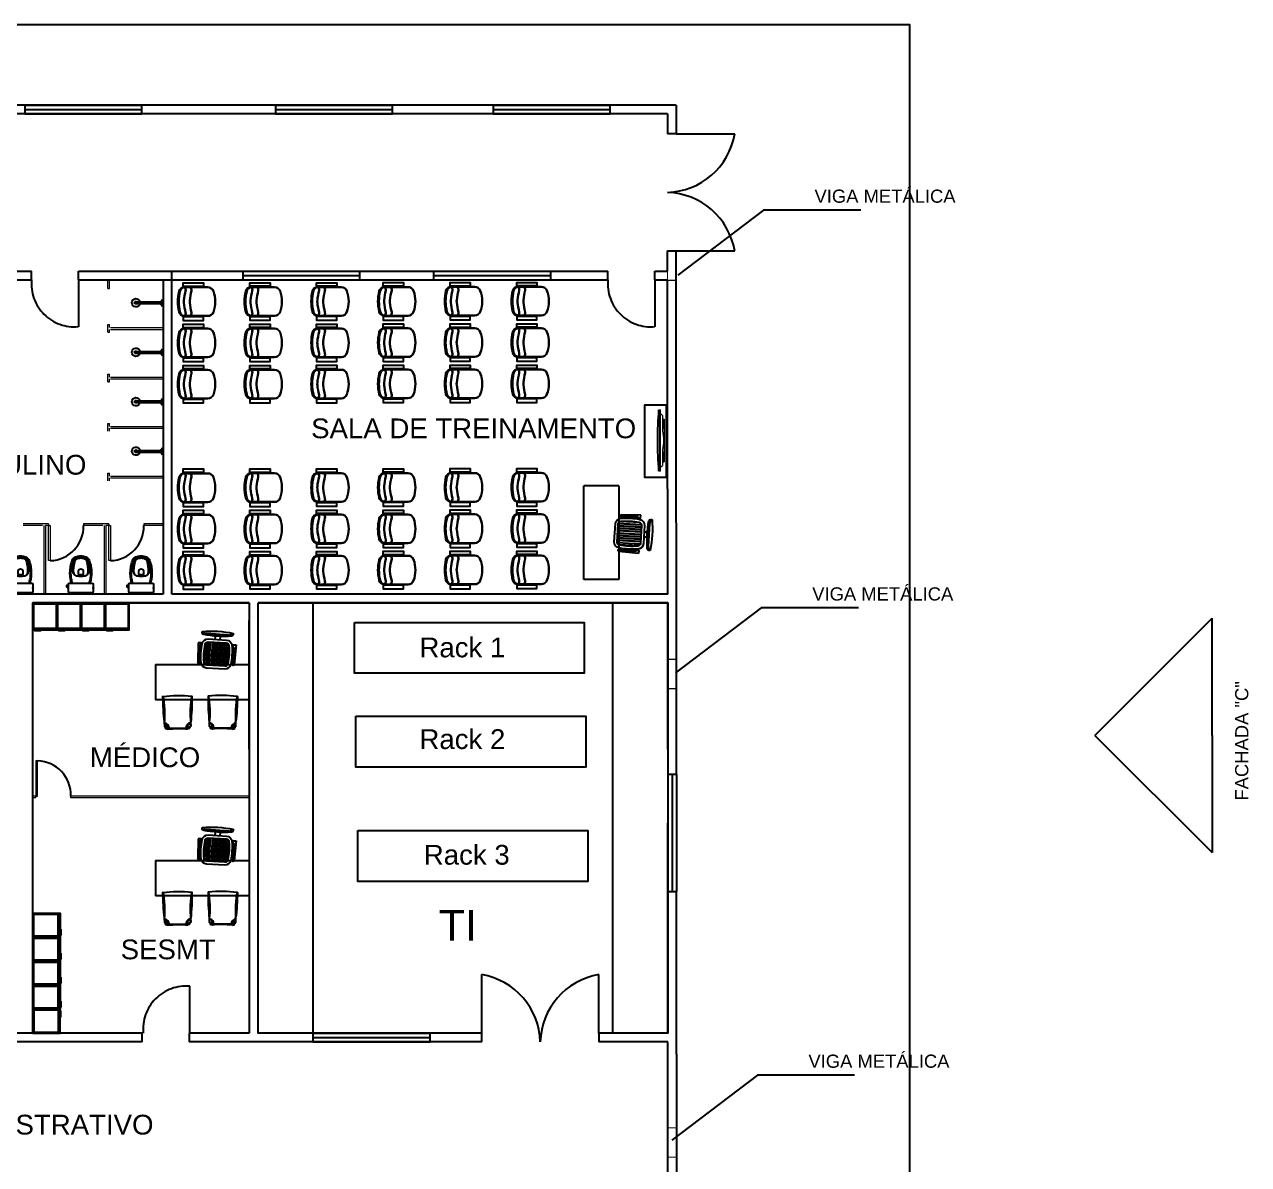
# Model space of a CAD drawing. Header units: metres. Extents: x 257 to 767, y -173 to 1.
# Drawn here: x 354.4 to 375.31, y -98.91 to -79.44 of the extents above; entities that cross this region are included whole.
import ezdxf

# ---------------------------------------------------------------- set-up
doc = ezdxf.new("R2010")
doc.units = ezdxf.units.M
doc.header["$LTSCALE"] = 10
for name, pattern in [('ACAD_ISO02W100', [15, 12, -3]), ('HIDDEN', [0.375, 0.25, -0.125]), ('HIDDEN2', [4.7625, 3.175, -1.5875]), ('TRACEJADAX2', [38.1, 25.4, -12.7])]:
    doc.linetypes.add(name, pattern=pattern)
doc.layers.get('0').update_dxf_attribs({"color": 254})
for name, color, linetype in [('01-SANIT', 254, 'Continuous'), ('02-SANIT', 7, 'Continuous'), ('A_METAL', 93, 'Continuous'), ('CADEIRA', 7, 'Continuous'), ('ELETEXTO LUMINÁRIAS', 254, 'Continuous'), ('ESQ', 254, 'Continuous'), ('exq. externa', 2, 'Continuous'), ('mancha', 7, 'Continuous'), ('Parede', 254, 'Continuous'), ('vista', 7, 'Continuous')]:
    doc.layers.add(name, color=color, linetype=linetype)
for name, color, linetype, lineweight in [('DIVISORIA', 254, 'Continuous', 9), ('estofado', 7, 'Continuous', 25), ('Mobiliário', 7, 'Continuous', 0), ('Todas em Vista', 8, 'Continuous', 20)]:
    doc.layers.add(name, color=color, linetype=linetype, lineweight=lineweight)
doc.layers.add('Janelas', color=254, linetype='Continuous', plot=False)
doc.layers.add('Portas', color=254, linetype='ACAD_ISO02W100', plot=False)
doc.styles.add('ARIAL', font='')
doc.styles.get('ARIAL').set_extended_font_data('Arial')

# ---------------------------------------------------------------- blocks, each defined once
blk = doc.blocks.new('VSA-1')
at = {"layer": '01-SANIT', "color": 254}
blk.add_lwpolyline([(-0.155, 0.188, 0.003849), (-0.165, 0.223, -0.027799), (-0.18, 0.313, -0.018883), (-0.183, 0.351, -0.033646), (-0.182, 0.399, -0.016781), (-0.18, 0.426, -0.015438), (-0.172, 0.488, -0.023716), (-0.154, 0.561, -0.013571), (-0.146, 0.586, -0.02186), (-0.139, 0.605, -0.173345), (-0.095, 0.648, -0.045814), (-0.067, 0.656, -0.024058), (-0.055, 0.659, -0.042614), (-0.029, 0.663, -0.066108), (-0.023, 0.664, -0.047154), (0, 0.664, -0.047154), (0.023, 0.664, -0.066108), (0.029, 0.663, -0.042614), (0.055, 0.659, -0.024058), (0.067, 0.656, -0.045814), (0.095, 0.648, -0.173345), (0.139, 0.605, -0.02186), (0.146, 0.586, -0.013571), (0.154, 0.561, -0.023716), (0.172, 0.488, -0.015438), (0.18, 0.426, -0.016781), (0.182, 0.399, -0.033646), (0.183, 0.351, -0.018883), (0.18, 0.313, -0.027799), (0.165, 0.223, 0.003849), (0.155, 0.188)], format="xyb", dxfattribs=at)
for points in [[(0, 0.306, 0.041331), (0.061, 0.311, 0.129345), (0.104, 0.328, 0.234638), (0.14, 0.4, 0.044666), (0.132, 0.501, 0.031515), (0.114, 0.581, 0.151063), (0.095, 0.614, 0.148094), (0.059, 0.634, 0.031073), (0.045, 0.636, 0.035055), (0, 0.641, 0.035055), (-0.045, 0.636, 0.031073), (-0.059, 0.634, 0.148094), (-0.095, 0.614, 0.151063), (-0.114, 0.581, 0.031515), (-0.132, 0.501, 0.044666), (-0.14, 0.4, 0.234638), (-0.104, 0.328, 0.129345), (-0.061, 0.311, 0.041331)], [(0, 0.312, -0.041434), (-0.06, 0.316, -0.129651), (-0.1, 0.332, -0.234583), (-0.134, 0.4, -0.044678), (-0.126, 0.5, -0.031614), (-0.108, 0.58, -0.152477), (-0.091, 0.61, -0.148725), (-0.057, 0.628, -0.031624), (-0.044, 0.63, -0.035113), (0, 0.635, -0.035113), (0.044, 0.63, -0.031624), (0.057, 0.628, -0.148725), (0.091, 0.61, -0.152477), (0.108, 0.58, -0.031614), (0.126, 0.5, -0.044678), (0.135, 0.4, -0.234583), (0.1, 0.332, -0.129651), (0.06, 0.316, -0.041434)], [(0.04, 0.341), (0.04, 0.406, 0.164444), (0.032, 0.43, 0.245936), (0, 0.445, 0.245936), (-0.032, 0.43, 0.164444), (-0.04, 0.406), (-0.04, 0.341, 0.108885)]]:
    blk.add_lwpolyline(points, format="xyb", close=True, dxfattribs=at)
for points in [[(-0.224, 0.108), (-0.224, 0.1), (-0.224, 0.092)], [(-0.222, 0.091), (-0.222, 0.109)], [(0.222, 0.119), (0.222, 0.15)], [(0.222, 0.091), (0.222, 0.109)], [(0.225, 0.108), (0.225, 0.1), (0.225, 0.092)], [(0.236, 0.119), (0.236, 0.135), (0.236, 0.15)]]:
    blk.add_lwpolyline(points, dxfattribs=at)
at = {"layer": '02-SANIT', "color": 254}
blk.add_lwpolyline([(0.167, 0.185, -0.003882), (0.177, 0.22, 0.024258), (0.191, 0.3, 0.02486), (0.195, 0.35, 0.033324), (0.194, 0.4, 0.02486), (0.191, 0.44, 0.012268), (0.184, 0.49, 0.015806), (0.173, 0.54, 0.026699), (0.157, 0.59, 0.021919), (0.15, 0.61, 0.174675), (0.1, 0.658, 0.045452), (0.07, 0.668, 0.022856), (0.057, 0.671, 0.041289), (0.03, 0.675, 0.052091), (0.023, 0.676, 0.04333), (0, 0.676, 0.04333), (-0.023, 0.676, 0.052091), (-0.03, 0.675, 0.041289), (-0.057, 0.671, 0.022856), (-0.07, 0.668, 0.045452), (-0.1, 0.658, 0.174675), (-0.149, 0.61, 0.021919), (-0.157, 0.59, 0.026699), (-0.172, 0.54, 0.015806), (-0.184, 0.49, 0.012268), (-0.191, 0.44, 0.02486), (-0.194, 0.4, 0.033324), (-0.194, 0.35, 0.02486), (-0.19, 0.3, 0.024258), (-0.176, 0.22, -0.003882), (-0.167, 0.185)], format="xyb", dxfattribs=at)
blk.add_lwpolyline([(0, 0.185), (-0.205, 0.185, 0.059373), (-0.21, 0.184, 0.333509), (-0.222, 0.169), (-0.222, 0.15), (-0.222, 0.119), (-0.222, 0.109), (-0.225, 0.109, 0.252251), (-0.225, 0.109, 0.160103), (-0.228, 0.1, 0.160103), (-0.225, 0.091, 0.252251), (-0.225, 0.091), (-0.222, 0.091), (-0.222, 0.032, 0.327853), (-0.207, 0.015, 0.087637), (-0.204, 0.015), (0, 0.015), (0.204, 0.015, 0.087637), (0.207, 0.015, 0.327853), (0.222, 0.032), (0.222, 0.091), (0.225, 0.091, 0.252251), (0.225, 0.091, 0.160103), (0.228, 0.1, 0.160103), (0.225, 0.109, 0.252251), (0.225, 0.109), (0.222, 0.109), (0.222, 0.119), (0.236, 0.119), (0.236, 0.117), (0.252, 0.117), (0.252, 0.135), (0.252, 0.153), (0.236, 0.153), (0.236, 0.15), (0.222, 0.15), (0.222, 0.169, 0.333509), (0.21, 0.184, 0.059373), (0.205, 0.185)], format="xyb", close=True, dxfattribs=at)
blk = doc.blocks.new('CH')
at = {"layer": '01-SANIT'}
for p, q in [((-0.01, 0.328), (-0.01, 0.028)), ((0.01, 0.328), (0.01, 0.028)), ((-0.015, 0.028), (-0.04, 0.008)), ((0.04, 0.008), (-0.04, 0.008)), ((-0.04, 0.008), (-0.04, 0)), ((0.04, 0), (-0.04, 0)), ((0.015, 0.028), (-0.015, 0.028)), ((0.015, 0.028), (0.04, 0.008)), ((0.04, 0.008), (0.04, 0))]:
    blk.add_line(p, q, dxfattribs=at)
for radius, start, end in [(0.05, 281.537, 258.463), (0.015, 311.8103, 228.1897), (0.01, 0, 180)]:
    blk.add_arc((0, 0.328), radius, start, end, dxfattribs=at)
blk = doc.blocks.new('Cad Modulado')
at = {"layer": 'estofado', "color": 254, "ltscale": 0.1}
for p, q in [((-0.326, 0.424), (-0.312, 0.087)), ((-0.265, 0.62), (-0.265, 0.597)), ((-0.222, 0.573), (-0.227, 0.566)), ((-0.197, 0.587), (0.197, 0.587)), ((0.155, 0.498), (-0.155, 0.498)), ((0.155, 0.448), (-0.155, 0.448)), ((-0.042, 0.554), (-0.042, 0.498)), ((0.042, 0.554), (0.042, 0.498)), ((0.222, 0.573), (0.227, 0.566)), ((0.265, 0.597), (0.265, 0.62)), ((0.326, 0.424), (0.312, 0.087)), ((-0.296, 0.381), (-0.294, 0.093)), ((-0.276, 0.381), (-0.296, 0.381)), ((-0.276, 0.306), (-0.264, 0.306)), ((-0.276, 0.256), (-0.265, 0.256)), ((0.276, 0.306), (0.264, 0.306)), ((0.276, 0.256), (0.265, 0.256)), ((0.276, 0.381), (0.296, 0.381)), ((0.296, 0.381), (0.294, 0.093)), ((-0.155, 0.05), (0.155, 0.05)), ((-0.155, 0), (0.155, 0))]:
    blk.add_line(p, q, dxfattribs=at)
at = {"layer": 'estofado', "color": 254, "lineweight": 5, "ltscale": 0.1}
for p, q in [((-0.201, 0.58), (-0.201, 0.563)), ((-0.194, 0.429), (-0.194, 0.069)), ((-0.178, 0.58), (-0.178, 0.561)), ((-0.171, 0.44), (-0.171, 0.053)), ((-0.16, 0.58), (-0.16, 0.559)), ((-0.16, 0.44), (-0.16, 0.05)), ((-0.136, 0.58), (-0.136, 0.558)), ((-0.136, 0.44), (-0.136, 0.05)), ((-0.118, 0.58), (-0.118, 0.557)), ((-0.118, 0.44), (-0.118, 0.05)), ((-0.095, 0.58), (-0.095, 0.556)), ((-0.095, 0.44), (-0.095, 0.05)), ((-0.077, 0.58), (-0.077, 0.555)), ((-0.077, 0.44), (-0.077, 0.05)), ((-0.054, 0.58), (-0.054, 0.554)), ((-0.054, 0.44), (-0.054, 0.05)), ((-0.036, 0.58), (-0.036, 0.554)), ((-0.036, 0.44), (-0.036, 0.05)), ((-0.013, 0.58), (-0.013, 0.554)), ((-0.013, 0.44), (-0.013, 0.05)), ((0.005, 0.58), (0.005, 0.553)), ((0.005, 0.44), (0.005, 0.05)), ((0.029, 0.58), (0.029, 0.554)), ((0.029, 0.44), (0.029, 0.05)), ((0.047, 0.58), (0.047, 0.554)), ((0.047, 0.44), (0.047, 0.05)), ((0.07, 0.58), (0.07, 0.555)), ((0.07, 0.44), (0.07, 0.05)), ((0.088, 0.58), (0.088, 0.555)), ((0.088, 0.44), (0.088, 0.05)), ((0.111, 0.58), (0.111, 0.556)), ((0.111, 0.44), (0.111, 0.05)), ((0.129, 0.58), (0.129, 0.557)), ((0.129, 0.44), (0.129, 0.05)), ((0.153, 0.58), (0.153, 0.559)), ((0.153, 0.44), (0.153, 0.05)), ((0.171, 0.58), (0.171, 0.56)), ((0.171, 0.44), (0.171, 0.053)), ((0.194, 0.58), (0.194, 0.562)), ((0.194, 0.429), (0.194, 0.069))]:
    blk.add_line(p, q, dxfattribs=at)
at = {"layer": 'estofado', "color": 254, "ltscale": 0.1}
for points in [[(-0.276, 0.087), (-0.276, 0.424), (-0.326, 0.424)], [(0.276, 0.087), (0.276, 0.424), (0.326, 0.424)]]:
    blk.add_lwpolyline(points, dxfattribs=at)
for centre, radius, start, end in [((0, -1.205), 1.844, 81.7371, 98.2629), ((-0.235, 0.597), 0.03, 180, 263.5819), ((-0.155, 0.398), 0.1, 90, 172.1339), ((0, 2.686), 2.132, 263.5819, 276.4181), ((-0.197, 0.557), 0.03, 90, 147.8844), ((-0.155, 0.398), 0.05, 90, 172.1339), ((0.155, 0.398), 0.1, 7.8661, 90), ((0.155, 0.398), 0.05, 7.8661, 90), ((0.197, 0.557), 0.03, 32.1156, 90), ((0.235, 0.597), 0.03, 276.4181, 0), ((0.923, 0.249), 1.188, 172.1339, 187.8661), ((0.923, 0.249), 1.138, 172.1339, 187.8661), ((-0.923, 0.249), 1.138, 352.1339, 7.8661), ((-0.923, 0.249), 1.188, 352.1339, 7.8661), ((-0.294, 0.093), 0.0194, 197.8808, 342.1823), ((-0.283, 0.096), 0.0114, 194.1619, 310.2027), ((-0.155, 0.1), 0.1, 187.8661, 270), ((-0.155, 0.1), 0.05, 187.8661, 270), ((0.155, 0.1), 0.05, 270, 352.1339), ((0.155, 0.1), 0.1, 270, 352.1339), ((0.283, 0.096), 0.0114, 229.7973, 345.8381), ((0.294, 0.093), 0.0194, 197.8177, 342.1192)]:
    blk.add_arc(centre, radius, start, end, dxfattribs=at)
at = {"layer": 'estofado', "color": 254, "linetype": 'HIDDEN2', "ltscale": 0.1}
for centre, start, end in [((-0.275, 0.621), 291.9939, 4.4044), ((0.275, 0.621), 175.5956, 248.0061)]:
    blk.add_arc(centre, 0.0482, start, end, dxfattribs=at)
at = {"layer": 'estofado', "color": 254, "lineweight": 5, "ltscale": 0.1}
for centre, start, end in [((-0.189, 0.575), 23.0598, 156.9402), ((-0.182, 0.435), 23.0598, 45.8075), ((-0.148, 0.575), 23.0598, 156.9402), ((-0.148, 0.435), 23.0598, 156.9402), ((-0.107, 0.575), 23.0598, 156.9402), ((-0.107, 0.435), 23.0598, 156.9402), ((-0.065, 0.575), 23.0598, 156.9402), ((-0.065, 0.435), 23.0598, 156.9402), ((-0.024, 0.575), 23.0598, 156.9402), ((-0.024, 0.435), 23.0598, 156.9402), ((0.017, 0.575), 23.0598, 156.9402), ((0.017, 0.435), 23.0598, 156.9402), ((0.058, 0.575), 23.0598, 156.9402), ((0.058, 0.435), 23.0598, 156.9402), ((0.1, 0.575), 23.0598, 156.9402), ((0.1, 0.435), 23.0598, 156.9402), ((0.141, 0.575), 23.0598, 156.9402), ((0.141, 0.435), 23.0598, 156.9402), ((0.182, 0.575), 23.0598, 156.9402), ((0.182, 0.435), 134.1925, 156.9402)]:
    blk.add_arc(centre, 0.0126, start, end, dxfattribs=at)
blk = doc.blocks.new('Cad. Senia')
at = {"layer": 'estofado', "color": 254}
for p, q in [((-0.229, -0.109), (-0.229, -0.032)), ((0.221, -0.109), (0.221, -0.032))]:
    blk.add_line(p, q, dxfattribs=at)
at = {"layer": 'estofado', "color": 254, "lineweight": 5}
for p, q in [((-0.224, -0.041), (-0.224, -0.086)), ((-0.213, -0.037), (-0.213, -0.08)), ((-0.209, -0.033), (-0.209, -0.079)), ((-0.205, -0.025), (-0.205, -0.078)), ((-0.192, -0.003), (-0.192, -0.071)), ((-0.183, -0.001), (-0.183, -0.064)), ((-0.177, -0.003), (-0.177, -0.058)), ((-0.173, -0.004), (-0.173, -0.052)), ((-0.156, -0.009), (0.149, -0.009)), ((-0.154, -0.015), (0.147, -0.015)), ((0.166, -0.004), (0.166, -0.052)), ((0.17, -0.003), (0.17, -0.058)), ((0.176, -0.001), (0.176, -0.064)), ((0.216, -0.041), (0.216, -0.086))]:
    blk.add_line(p, q, dxfattribs=at)
at = {"layer": 'estofado', "color": 254}
for centre, radius, start, end in [((-0.184, -0.022), 0.0301, 0.381, 170.6364), ((-0.008, 1.961), 1.961, 265.1533, 275.3315), ((0.176, -0.022), 0.0301, 9.3636, 179.619), ((-0.228, -0.017), 0.0148, 267.798, 0.6437), ((-0.228, -0.017), 0.0248, 268.6861, 358.1644), ((-0.201, -0.117), 0.0392, 100.0419, 135.5243), ((-0.201, -0.117), 0.0292, 98.9228, 163.3973), ((-0.226, -0.019), 0.0629, 287.3637, 357.6931), ((-0.226, -0.019), 0.0729, 286.8053, 357.9028), ((-0.184, -0.022), 0.0201, 0.9579, 168.7063), ((0.219, -0.019), 0.0729, 182.0972, 253.1947), ((0.176, -0.022), 0.0201, 11.2937, 179.0421), ((0.219, -0.019), 0.0629, 182.3069, 252.6363), ((0.221, -0.017), 0.0248, 181.8356, 271.3139), ((0.193, -0.117), 0.0292, 16.6027, 81.0772), ((0.193, -0.117), 0.0392, 44.4757, 79.9581), ((0.221, -0.017), 0.0148, 179.3563, 272.202), ((-0.25, -0.547), 0.00429, 186.864, 332.3536), ((-0.004, 1.904), 2.468, 264.2649, 275.7351), ((0.243, -0.547), 0.00429, 207.6464, 353.136)]:
    blk.add_arc(centre, radius, start, end, dxfattribs=at)
at = {"layer": 'estofado', "color": 254, "extrusion": (0, 0, -1)}
for centre, major_axis, ratio, start_param, end_param in [((-0.219, -0.333), (0.019, 0.331), 0.090939, 4.001445, 5.449936), ((0.246, -0.33), (-0.011, 0.26), 0.115055, 3.718667, 5.73257)]:
    blk.add_ellipse(centre, major_axis=major_axis, ratio=ratio, start_param=start_param, end_param=end_param, dxfattribs=at)
at = {"layer": 'estofado', "color": 254}
for centre, major_axis, ratio, start_param, end_param in [((-0.254, -0.33), (0.011, 0.26), 0.115055, 3.718667, 5.73257), ((0.212, -0.333), (-0.019, 0.331), 0.090939, 4.001445, 5.449936)]:
    blk.add_ellipse(centre, major_axis=major_axis, ratio=ratio, start_param=start_param, end_param=end_param, dxfattribs=at)
blk = doc.blocks.new('A$C0F3E728D')
at = {"color": 254}
for p, q in [((0.366, 0.563), (0.752, 2.115)), ((0.752, 2.115), (1.334, 1.971)), ((1.334, 1.971), (0.948, 0.418)), ((0.366, 0.563), (0.948, 0.418))]:
    blk.add_line(p, q, dxfattribs=at)
at = {"layer": 'estofado', "color": 254, "xscale": -1, "rotation": 72.59883727794329}
blk.add_blockref('Cad Modulado', (0.68, 1.542), dxfattribs=at)
at = {"layer": 'Mobiliário', "color": 254, "lineweight": 5, "rotation": 255.4117714221913}
blk.add_blockref('Cad. Senia', (1.7, 1.404), dxfattribs=at)
at = {"layer": 'Mobiliário', "color": 254, "lineweight": 5, "xscale": -1, "rotation": 256.6424114282887}
blk.add_blockref('Cad. Senia', (1.517, 0.668), dxfattribs=at)
blk = doc.blocks.new('Armario 1 modulo')
at = {"layer": 'exq. externa', "color": 254}
for p, q in [((0.466, 0.395), (0.015, 0.395)), ((0.015, 0.395), (0.015, 0.015)), ((0.433, 0.395), (0.433, 0.015)), ((0.45, 0.395), (0.45, 0.015)), ((0.015, 0.015), (0.466, 0.015))]:
    blk.add_line(p, q, dxfattribs=at)
for points in [[(0, 0), (0.466, 0), (0.466, 0.41), (0, 0.41)], [(0.469, 0.278), (0.477, 0.278), (0.477, 0.376), (0.469, 0.376)]]:
    blk.add_lwpolyline(points, close=True, dxfattribs=at)
blk = doc.blocks.new('35S66S7401')
at = {"color": 9}
blk.add_lwpolyline([(-0.18, 0.083, 0.181476), (0.18, 0.083, 0.312558), (0.245, 0.176), (0.245, 0.584, 0.34754), (0.178, 0.669, 0.059745), (0, 0.69, 0.059745), (-0.178, 0.669, 0.34754), (-0.245, 0.584), (-0.245, 0.176, 0.312558)], format="xyb", close=True, dxfattribs=at)
for points in [[(0.245, 0.584, 0.272556), (0.174, 0.653, 0.059776), (0, 0.674, 0.059776), (-0.174, 0.653, 0.272556), (-0.245, 0.584, 0.278118)], [(0.245, 0.584, -0.342833), (0.186, 0.557, 0.037263), (0.02, 0.586, 0.049093), (-0.02, 0.586, 0.037263), (-0.186, 0.557, -0.342833), (-0.245, 0.584)], [(0.245, 0.484, -0.342833), (0.186, 0.456, 0.037263), (0.02, 0.485, 0.049093), (-0.02, 0.485, 0.037263), (-0.186, 0.456, -0.342833), (-0.245, 0.484)]]:
    blk.add_lwpolyline(points, format="xyb", dxfattribs=at)
for points in [[(-0.26, 0.599), (-0.32, 0.599), (-0.32, 0.254), (-0.26, 0.254)], [(0.26, 0.599), (0.32, 0.599), (0.32, 0.254), (0.26, 0.254)]]:
    blk.add_lwpolyline(points, close=True, dxfattribs=at)
blk = doc.blocks.new('PLASMA 2')
at = {"layer": 'Todas em Vista'}
h = blk.add_hatch(dxfattribs=at)
h.set_pattern_fill('_USER,_O', color=256, scale=0.008, double=1, pattern_type=0)
h.set_pattern_definition([(360, (-4.134502, -6.848382), (0, 0.008), []), (90, (-4.134502, -6.848382), (-0.008, 0), [])])
h.paths.add_polyline_path([(-0.21, -0.097), (-0.362, -0.097), (-0.362, -0.111), (-0.21, -0.111)])
h = blk.add_hatch(dxfattribs=at)
h.set_pattern_fill('_USER,_O', color=256, scale=0.008, double=1, pattern_type=0)
h.set_pattern_definition([(180, (4.134502, -6.848382), (0, 0.008), []), (90, (4.134502, -6.848382), (0.008, 0), [])])
h.paths.add_polyline_path([(0.21, -0.097), (0.362, -0.097), (0.362, -0.111), (0.21, -0.111)])
for p, q in [((-0.535, -0.022), (-0.535, -0.055)), ((-0.535, -0.022), (0.535, -0.022)), ((0.535, -0.055), (-0.535, -0.055)), ((-0.467, -0.055), (-0.436, -0.088)), ((-0.436, -0.088), (-0.164, -0.088)), ((-0.372, -0.088), (-0.372, -0.12)), ((-0.372, -0.12), (0.372, -0.12)), ((0.164, -0.088), (0.436, -0.088)), ((0.372, -0.088), (0.372, -0.12)), ((0.467, -0.055), (0.436, -0.088)), ((0.535, -0.055), (0.535, -0.022))]:
    blk.add_line(p, q, dxfattribs=at)
for points in [[(-0.362, -0.097), (-0.21, -0.097), (-0.21, -0.111), (-0.362, -0.111)], [(0.362, -0.097), (0.21, -0.097), (0.21, -0.111), (0.362, -0.111)]]:
    blk.add_lwpolyline(points, close=True, dxfattribs=at)
for centre, radius, start, end in [((0, -6.666), 6.666, 85.3965, 94.6035), ((0, 0.618), 0.724, 256.9449, 283.0551)]:
    blk.add_arc(centre, radius, start, end, dxfattribs=at)

msp = doc.modelspace()

# ---------------------------------------------------------------- linework, layer by layer
at = {"color": 254}
for p, q in [((365.381, -80.964), (365.383, -81.306)), ((367.026, -82.607), (365.561, -83.716)), ((368.685, -82.607), (367.026, -82.607)), ((365.382, -83.649), (365.384, -83.306)), ((342.246, -83.649), (354.518, -83.649)), ((355.318, -83.649), (356.914, -83.649)), ((356.914, -89.164), (356.914, -83.649)), ((356.914, -83.649), (364.366, -83.649)), ((365.166, -83.649), (365.382, -83.649)), ((345.485, -83.799), (354.518, -83.799)), ((355.318, -83.799), (356.764, -83.799)), ((356.764, -83.799), (356.764, -89.164)), ((356.764, -83.799), (364.366, -83.799)), ((365.166, -83.799), (365.383, -83.799)), ((363.952, -88.918), (363.952, -87.318)), ((364.552, -87.318), (363.952, -87.318)), ((364.552, -87.318), (364.552, -88.918)), ((364.552, -88.918), (363.952, -88.918)), ((354.541, -96.664), (354.541, -89.314)), ((358.237, -89.314), (358.237, -96.664)), ((358.387, -96.664), (358.387, -89.314)), ((366.986, -89.4), (365.522, -90.509)), ((368.646, -89.4), (366.986, -89.4)), ((372.687, -91.579), (374.687, -89.579)), ((374.687, -91.579), (374.687, -89.579)), ((372.687, -91.579), (374.687, -93.579)), ((374.687, -91.579), (374.687, -93.579)), ((358.237, -91.664), (358.237, -96.664)), ((365.387, -91.664), (365.387, -96.664)), ((356.409, -96.814), (353.223, -96.814)), ((356.409, -96.664), (355.209, -96.664)), ((356.409, -96.814), (356.409, -96.664)), ((358.237, -96.664), (357.209, -96.664)), ((358.237, -96.664), (357.209, -96.664)), ((362.209, -96.664), (358.387, -96.664)), ((362.209, -96.814), (362.209, -96.664)), ((365.387, -96.664), (364.209, -96.664)), ((365.387, -96.664), (364.209, -96.664)), ((366.921, -97.38), (365.457, -98.489)), ((368.581, -97.38), (366.921, -97.38))]:
    msp.add_line(p, q, dxfattribs=at)
for points in [[(365.363, -87.174), (364.994, -87.174), (364.994, -85.931), (365.363, -85.931)], [(358.387, -89.314), (359.326, -89.314), (359.326, -96.664), (358.387, -96.664)], [(364.448, -89.314), (365.387, -89.314), (365.387, -96.664), (364.448, -96.664)]]:
    msp.add_lwpolyline(points, close=True, dxfattribs=at)
at = {"layer": 'A_METAL', "color": 254, "const_width": 0.02}
for points in [[(365.384, -83.806), (365.384, -83.306), (365.534, -83.306), (365.534, -83.806)], [(365.394, -90.781), (365.394, -90.281), (365.544, -90.281), (365.544, -90.781)], [(365.394, -98.781), (365.394, -98.281), (365.544, -98.281), (365.544, -98.781)]]:
    msp.add_lwpolyline(points, close=True, dxfattribs=at)
at = {"layer": 'DIVISORIA', "color": 254}
for p, q in [((355.819, -83.949), (355.849, -83.949)), ((355.819, -84.564), (355.849, -84.564)), ((355.819, -84.694), (355.849, -84.694)), ((355.864, -84.614), (356.764, -84.614)), ((355.864, -84.644), (356.764, -84.644)), ((355.819, -85.409), (355.849, -85.409)), ((355.864, -85.459), (356.764, -85.459)), ((355.864, -85.489), (356.764, -85.489)), ((355.819, -85.539), (355.849, -85.539)), ((355.819, -86.254), (355.849, -86.254)), ((355.864, -86.304), (356.764, -86.304)), ((355.864, -86.334), (356.764, -86.334)), ((355.819, -87.099), (355.849, -87.099)), ((355.864, -87.149), (356.764, -87.149)), ((355.864, -87.179), (356.764, -87.179)), ((354.703, -87.964), (354.376, -87.964)), ((354.703, -87.994), (354.376, -87.994)), ((354.806, -87.964), (354.676, -87.964)), ((354.806, -87.994), (354.756, -87.994)), ((355.734, -87.964), (355.406, -87.964)), ((355.734, -87.994), (355.406, -87.994)), ((355.836, -87.964), (355.706, -87.964)), ((355.836, -87.994), (355.786, -87.994)), ((356.764, -87.964), (356.436, -87.964)), ((356.764, -87.994), (356.436, -87.994)), ((354.591, -92.614), (354.541, -92.614)), ((354.591, -92.644), (354.541, -92.644)), ((358.237, -92.614), (355.191, -92.614)), ((358.237, -92.644), (355.191, -92.644))]:
    msp.add_line(p, q, dxfattribs=at)
for points in [[(355.819, -83.949), (355.819, -83.799)], [(355.849, -83.949), (355.849, -83.799)], [(355.819, -84.694), (355.819, -84.564)], [(355.849, -84.614), (355.849, -84.564)], [(355.849, -84.694), (355.849, -84.644)], [(355.819, -85.539), (355.819, -85.409)], [(355.849, -85.459), (355.849, -85.409)], [(355.849, -85.539), (355.849, -85.489)], [(355.819, -86.384), (355.819, -86.254)], [(355.849, -86.304), (355.849, -86.254)], [(355.849, -86.384), (355.849, -86.334)], [(355.819, -87.229), (355.819, -87.099)], [(355.849, -87.149), (355.849, -87.099)], [(355.849, -87.229), (355.849, -87.179)], [(354.726, -87.994), (354.726, -89.164)], [(354.756, -87.994), (354.756, -89.164)], [(354.806, -87.964), (354.806, -87.994)], [(355.406, -87.964), (355.406, -87.994)], [(355.756, -87.994), (355.756, -89.164)], [(355.786, -87.994), (355.786, -89.164)], [(355.836, -87.964), (355.836, -87.994)], [(356.436, -87.964), (356.436, -87.994)], [(354.591, -92.644), (354.591, -92.614)], [(355.191, -92.644), (355.191, -92.614)]]:
    msp.add_lwpolyline(points, dxfattribs=at)
for points in [[(354.836, -88.594), (354.806, -88.594), (354.806, -87.994), (354.836, -87.994)], [(355.866, -88.594), (355.836, -88.594), (355.836, -87.994), (355.866, -87.994)], [(354.621, -92.014), (354.591, -92.014), (354.591, -92.614), (354.621, -92.614)]]:
    msp.add_lwpolyline(points, close=True, dxfattribs=at)
at = {"layer": 'ELETEXTO LUMINÁRIAS', "color": 254}
for points in [[(336.338, -79.438), (369.517, -79.438), (369.517, -119.053), (336.338, -119.053)], [(360.033, -89.649), (363.962, -89.649), (363.962, -90.518), (360.033, -90.518)], [(360.058, -91.251), (363.987, -91.251), (363.987, -92.121), (360.058, -92.121)], [(360.095, -93.202), (364.024, -93.202), (364.024, -94.071), (360.095, -94.071)]]:
    msp.add_lwpolyline(points, close=True, dxfattribs=at)
at = {"layer": 'ESQ', "color": 254, "linetype": 'HIDDEN'}
for centre, start, end in [((354.821, -88.009), 271.4688, 1.4688), ((355.851, -88.009), 271.4688, 1.4688), ((354.606, -92.599), 358.5312, 88.5312)]:
    msp.add_arc(centre, 0.585, start, end, dxfattribs=at)
at = {"layer": 'Janelas', "color": 254}
for p, q in [((354.403, -80.814), (354.403, -80.964)), ((354.403, -80.814), (354.403, -80.889)), ((354.403, -80.814), (356.403, -80.814)), ((354.403, -80.889), (356.403, -80.889)), ((356.403, -80.964), (356.403, -80.814)), ((358.684, -80.814), (358.684, -80.964)), ((358.684, -80.814), (358.684, -80.889)), ((358.684, -80.814), (360.684, -80.814)), ((358.684, -80.889), (360.684, -80.889)), ((360.684, -80.964), (360.684, -80.814)), ((362.402, -80.814), (362.402, -80.964)), ((362.402, -80.814), (362.402, -80.889)), ((362.402, -80.814), (364.402, -80.814)), ((362.402, -80.889), (364.402, -80.889)), ((364.402, -80.964), (364.402, -80.814)), ((354.403, -80.964), (356.403, -80.964)), ((358.684, -80.964), (360.684, -80.964)), ((362.402, -80.964), (364.402, -80.964)), ((358.126, -83.649), (358.126, -83.799)), ((358.126, -83.649), (358.126, -83.724)), ((358.126, -83.649), (360.126, -83.649)), ((360.126, -83.799), (360.126, -83.649)), ((361.388, -83.649), (361.388, -83.799)), ((361.388, -83.649), (361.388, -83.724)), ((361.388, -83.649), (363.388, -83.649)), ((363.388, -83.799), (363.388, -83.649)), ((358.126, -83.724), (360.126, -83.724)), ((358.126, -83.799), (360.126, -83.799)), ((361.388, -83.724), (363.388, -83.724)), ((361.388, -83.799), (363.388, -83.799)), ((365.537, -92.247), (365.387, -92.247)), ((365.387, -92.247), (365.387, -94.247)), ((365.537, -92.247), (365.462, -92.247)), ((365.462, -92.247), (365.462, -94.247)), ((365.537, -92.247), (365.537, -94.247)), ((365.387, -94.247), (365.537, -94.247)), ((359.326, -96.664), (359.326, -96.814)), ((359.326, -96.664), (359.326, -96.739)), ((359.326, -96.664), (361.326, -96.664)), ((359.326, -96.739), (361.326, -96.739)), ((359.326, -96.814), (361.326, -96.814)), ((361.326, -96.814), (361.326, -96.664))]:
    msp.add_line(p, q, dxfattribs=at)
at = {"layer": 'Parede', "color": 254}
for p, q in [((365.531, -80.814), (340.238, -80.814)), ((365.53, -80.814), (365.53, -81.306)), ((365.381, -80.964), (340.242, -80.964)), ((365.531, -81.306), (365.381, -81.306)), ((365.531, -81.306), (365.383, -81.306)), ((365.384, -83.306), (365.531, -83.306)), ((365.534, -83.649), (365.534, -83.306)), ((354.518, -83.799), (354.518, -83.649)), ((355.318, -83.799), (355.318, -83.649)), ((364.366, -83.799), (364.366, -83.649)), ((365.166, -83.799), (365.166, -83.649)), ((365.537, -92.247), (365.531, -83.649)), ((365.381, -85.563), (365.381, -83.799)), ((365.387, -89.164), (365.381, -85.563)), ((356.764, -89.164), (345.485, -89.164)), ((365.387, -89.164), (356.914, -89.164)), ((354.541, -89.314), (358.237, -89.314)), ((358.237, -89.314), (354.541, -89.314)), ((358.387, -89.314), (365.387, -89.314)), ((365.387, -89.314), (358.387, -89.314)), ((365.387, -89.814), (365.387, -89.314)), ((358.237, -91.814), (358.237, -89.617)), ((365.387, -91.814), (365.387, -89.617)), ((365.387, -96.664), (365.387, -93.075)), ((365.537, -97.023), (365.537, -94.247)), ((355.209, -96.664), (353.223, -96.664)), ((358.237, -96.664), (357.209, -96.664)), ((357.209, -96.664), (357.209, -96.814)), ((362.209, -96.814), (357.209, -96.814)), ((362.209, -96.664), (358.387, -96.664)), ((365.387, -96.664), (364.209, -96.664)), ((364.209, -96.664), (364.209, -96.814)), ((365.387, -96.814), (364.209, -96.814)), ((365.387, -97.023), (365.387, -96.814)), ((365.387, -99.325), (365.387, -96.814)), ((365.537, -97.023), (365.537, -99.564))]:
    msp.add_line(p, q, dxfattribs=at)
at = {"layer": 'Portas', "color": 254}
for p, q in [((365.531, -81.306), (366.531, -81.306)), ((362.209, -96.664), (362.209, -95.664)), ((364.209, -96.664), (364.209, -95.664)), ((357.225, -96.664), (357.225, -95.864))]:
    msp.add_line(p, q, dxfattribs=at)
at = {"layer": 'Portas', "color": 254, "linetype": 'TRACEJADAX2'}
msp.add_line((365.531, -83.306), (366.531, -83.306), dxfattribs=at)
at = {"layer": 'Portas', "color": 254, "linetype": 'ByBlock'}
for p, q in [((355.318, -83.799), (355.318, -84.599)), ((365.166, -83.799), (365.166, -84.599))]:
    msp.add_line(p, q, dxfattribs=at)
at = {"layer": 'Portas', "color": 254, "linetype": 'TRACEJADAX2'}
for centre, start, end in [((365.347, -81.105), 271.6162, 350.402), ((362.009, -96.848), 1.6162, 80.402)]:
    msp.add_arc(centre, 1.201, start, end, dxfattribs=at)
at = {"layer": 'Portas', "color": 254}
for centre, radius, start, end in [((365.347, -83.506), 1.201, 9.598, 88.3838), ((355.25, -83.866), 0.735, 174.6965, 275.3035), ((365.098, -83.866), 0.735, 174.6965, 275.3035), ((364.41, -96.848), 1.201, 99.598, 178.3838), ((357.157, -96.596), 0.735, 84.6965, 185.3035)]:
    msp.add_arc(centre, radius, start, end, dxfattribs=at)

# ---------------------------------------------------------------- block references
at = {"layer": 'CADEIRA', "color": 254, "xscale": -1, "rotation": 90.00000367456697}
for p in [(357.707, -84.171), (358.847, -84.169), (359.987, -84.167), (361.127, -84.166), (362.267, -84.164), (363.407, -84.163), (357.707, -84.876), (358.847, -84.874), (359.987, -84.873), (361.127, -84.871), (362.267, -84.87), (363.407, -84.868), (357.707, -85.581), (358.847, -85.579), (359.987, -85.578), (361.127, -85.576), (362.267, -85.575), (363.407, -85.573), (357.707, -87.349), (358.847, -87.347), (359.987, -87.346), (361.127, -87.344), (362.267, -87.343), (363.407, -87.341), (357.707, -88.054), (358.847, -88.053), (359.987, -88.051), (361.127, -88.05), (362.267, -88.048), (363.407, -88.046), (357.707, -88.759), (358.847, -88.758), (359.987, -88.756), (361.127, -88.755), (362.267, -88.753), (363.407, -88.752)]:
    msp.add_blockref('35S66S7401', p, dxfattribs=at)
at = {"layer": 'CADEIRA', "color": 254, "rotation": 90.000003674567}
for p in [(357.707, -84.171), (358.847, -84.169), (359.987, -84.167), (361.127, -84.166), (362.267, -84.164), (363.407, -84.163), (357.707, -84.876), (358.847, -84.874), (359.987, -84.873), (361.127, -84.871), (362.267, -84.87), (363.407, -84.868), (357.707, -85.581), (358.847, -85.579), (359.987, -85.578), (361.127, -85.576), (362.267, -85.575), (363.407, -85.573), (357.707, -87.349), (358.847, -87.347), (359.987, -87.346), (361.127, -87.344), (362.267, -87.343), (363.407, -87.341), (357.707, -88.054), (358.847, -88.053), (359.987, -88.051), (361.127, -88.05), (362.267, -88.048), (363.407, -88.046), (357.707, -88.759), (358.847, -88.758), (359.987, -88.756), (361.127, -88.755), (362.267, -88.753), (363.407, -88.752)]:
    msp.add_blockref('35S66S7401', p, dxfattribs=at)
at = {"layer": 'estofado', "color": 254, "xscale": -1, "rotation": 266.5717495402182}
msp.add_blockref('Cad Modulado', (364.484, -88.119), dxfattribs=at)
at = {"layer": 'exq. externa', "color": 254, "xscale": -1}
for p, rotation in [((354.951, -89.314), 90), ((355.361, -89.314), 90), ((355.771, -89.314), 90), ((356.181, -89.314), 90), ((354.541, -94.614), 180), ((354.541, -95.024), 180), ((354.541, -95.434), 180), ((354.541, -95.844), 180)]:
    msp.add_blockref('Armario 1 modulo', p, dxfattribs=dict(at, rotation=rotation))
at = {"layer": 'exq. externa', "color": 254}
msp.add_blockref('Armario 1 modulo', (354.541, -96.664), dxfattribs=at)
at = {"layer": 'mancha', "color": 254, "xscale": -1.412278986542333, "yscale": 1.412278986542333, "zscale": 1.412278986542333, "rotation": 90}
for p in [(356.764, -84.19), (356.764, -85.035), (356.764, -85.88), (356.764, -86.725)]:
    msp.add_blockref('CH', p, dxfattribs=at)
at = {"layer": 'mancha', "color": 254, "xscale": -0.9484710038573212, "yscale": 0.9484710038573212, "zscale": 0.9484710038573212}
for p in [(354.329, -89.156), (355.359, -89.156), (356.39, -89.156)]:
    msp.add_blockref('VSA-1', p, dxfattribs=at)
at = {"layer": 'Mobiliário', "color": 254, "xscale": -0.9788559499240816, "yscale": 0.9788559499240816, "zscale": 0.9788559499241442, "rotation": 90}
msp.add_blockref('PLASMA 2', (365.211, -86.54), dxfattribs=at)
at = {"layer": 'vista', "color": 254, "rotation": 283.9729122622749}
for p in [(356.002, -90.151), (356.002, -93.498)]:
    msp.add_blockref('A$C0F3E728D', p, dxfattribs=at)

# ---------------------------------------------------------------- texts
at = {"layer": 'ELETEXTO LUMINÁRIAS', "color": 254, "ltscale": 0.05, "style": 'ARIAL'}
for s, height, rotation, p in [('VIGA METÁLICA', 0.225, 0, (367.895, -82.482)), ('SALA DE TREINAMENTO ', 0.3375, 360, (359.295, -86.504)), ('BANHEIRO / VESTIÁRIO MASCULINO', 0.3375, 360, (347.151, -87.125)), ('VIGA METÁLICA', 0.225, 0, (367.856, -89.275)), ('Rack 1', 0.3375, 360, (361.145, -90.245)), ('FACHADA "C"', 0.225, 90, (375.307, -92.692)), ('Rack 2', 0.3375, 360, (361.145, -91.811)), ('MÉDICO', 0.3375, 360, (355.514, -92.121)), ('Rack 3', 0.3375, 360, (361.22, -93.786)), ('TI', 0.5253, 360, (361.477, -95.086)), ('SESMT', 0.3375, 360, (356.041, -95.402)), ('VIGA METÁLICA', 0.225, 0, (367.791, -97.255)), ('CIRCULAÇÃO ADMINISTRATIVO', 0.3375, 360, (349.372, -98.395))]:
    msp.add_text(s, height=height, rotation=rotation, dxfattribs=at).set_placement(p)

doc.saveas('drawing.dxf')
